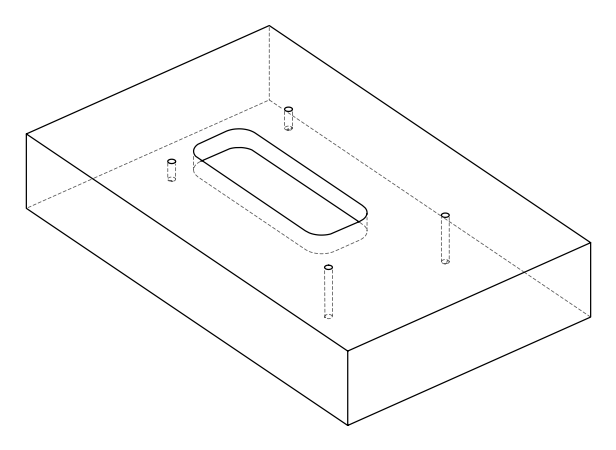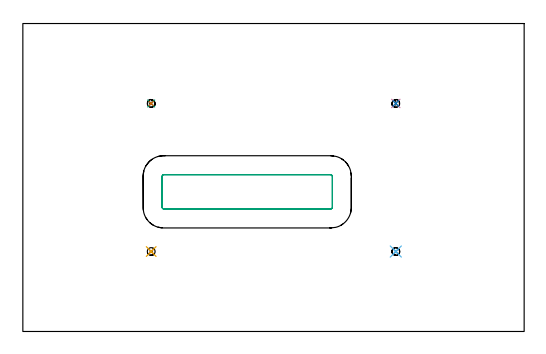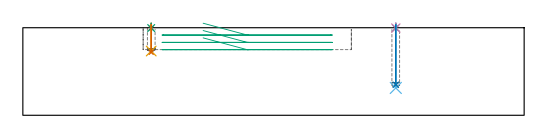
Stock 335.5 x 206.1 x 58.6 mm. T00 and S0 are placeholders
(PLAN: 9 operations, 2 tool changes, 2.6 min)
(1 SPOT_DRILL | STEP1POCKET | NXT0321_9005460120000 | 0.03 min | 1 mm3)
(2 SPOT_DRILL_1 | STEP1POCKET_1 | NXT0321_9005460120000 | 0.03 min | 0 mm3)
(3 SPOT_DRILL_2 | STEP1POCKET_2 | NXT0321_9005460120000 | 0.03 min | 16 mm3)
(4 SPOT_DRILL_3 | STEP1POCKET_3 | NXT0321_9005460120000 | 0.03 min | 15 mm3)
(5 DRILL_BLIND_HOLE_INTO_CENTER | STEP1POCKET | UGT0301_176 | 0.07 min | 305 mm3)
(6 DRILL_BLIND_HOLE_INTO_CENTER_1 | STEP1POCKET_1 | UGT0301_176 | 0.17 min | 824 mm3)
(7 DRILL_BLIND_HOLE_INTO_CENTER_2 | STEP1POCKET_2 | UGT0301_176 | 0.08 min | 324 mm3)
(8 DRILL_BLIND_HOLE_INTO_CENTER_3 | STEP1POCKET_3 | UGT0301_176 | 0.16 min | 779 mm3)
(9 MILL_RECTANGULAR_POCKET | POCKET_RECTANGULAR_STRAIGHT | UGT0201_109 | Follow Part, ap 6.35, ae 75% | 2.01 min | 96559 mm3)
(TOOL NXT0321_9005460120000 | NC Spot Drill, 142deg, 12mm, Carbide, Uncoated | D12 PA142 FL30 Z2)
(TOOL UGT0301_176 | Twist Drill 5.2 mm | D5.2 PA118 FL50 Z2)
(TOOL UGT0201_109 | End Mill 25.4 mm | D25.4 FL25 Z2)
(OP 1 SPOT_DRILL)
G17 G21 G94 G90
T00 M6
G54
G17 G0 G90 X85.9 Y53.5 S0 M3
G43 Z68.6 H0
G94 G81 G98 Z58.376 F250. R61.6
G80
M5
M2
(OP 2 SPOT_DRILL_1)
G17 G21 G94 G90
T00 M6
G54
G17 G0 G90 X249.6 Y53.5 S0 M3
G43 Z68.6 H0
G94 G81 G98 Z58.376 F250. R61.6
G80
M5
M2
(OP 3 SPOT_DRILL_2)
G17 G21 G94 G90
T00 M6
G54
G17 G0 G90 X85.9 Y152.6 S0 M3
G43 Z68.6 H0
G94 G81 G98 Z58.376 F250. R61.6
G80
M5
M2
(OP 4 SPOT_DRILL_3)
G17 G21 G94 G90
T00 M6
G54
G17 G0 G90 X249.6 Y152.6 S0 M3
G43 Z68.6 H0
G94 G81 G98 Z58.376 F250. R61.6
G80
M5
M2
(OP 5 DRILL_BLIND_HOLE_INTO_CENTER)
G17 G21 G94 G90
T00 M6
G54
G17 G0 G90 X85.9 Y53.5 S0 M3
G43 Z68.6 H0
G94 G81 G98 Z43. F250. R60.6
G80
M5
M2
(OP 6 DRILL_BLIND_HOLE_INTO_CENTER_1)
G17 G21 G94 G90
T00 M6
G54
G17 G0 G90 X249.6 Y53.5 S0 M3
G43 Z68.6 H0
G94 G81 G98 Z18.3 F250. R60.6
G80
M5
M2
(OP 7 DRILL_BLIND_HOLE_INTO_CENTER_2)
G17 G21 G94 G90
T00 M6
G54
G17 G0 G90 X85.9 Y152.6 S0 M3
G43 Z68.6 H0
G94 G81 G98 Z42.1 F250. R60.6
G80
M5
M2
(OP 8 DRILL_BLIND_HOLE_INTO_CENTER_3)
G17 G21 G94 G90
T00 M6
G54
G17 G0 G90 X249.6 Y152.6 S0 M3
G43 Z68.6 H0
G94 G81 G98 Z20.4 F250. R60.6
G80
M5
M2
(OP 9 MILL_RECTANGULAR_POCKET)
G17 G21 G94 G90
T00 M6
G54
G17 G0 G90 X120.667 Y82. S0 M3
G43 Z68.6 H0
Z61.6
G94 G1 X150.15 Z53.7 F250.
X206.1 F500.
G3 X207.1 Y83. R1.
G1 Y103.9
G3 X206.1 Y104.9 R1.
G1 X94.2
G3 X93.2 Y103.9 R1.
G1 Y83.
G3 X94.2 Y82. R1.
G1 X150.15
X151.15
G0 X120.667 Z56.7
G1 X150.15 Z48.8 F250.
X206.1 F500.
G3 X207.1 Y83. R1.
G1 Y103.9
G3 X206.1 Y104.9 R1.
G1 X94.2
G3 X93.2 Y103.9 R1.
G1 Y83.
G3 X94.2 Y82. R1.
G1 X150.15
X151.15
G0 X120.667 Z51.8
G1 X150.15 Z43.9 F250.
X206.1 F500.
G3 X207.1 Y83. R1.
G1 Y103.9
G3 X206.1 Y104.9 R1.
G1 X94.2
G3 X93.2 Y103.9 R1.
G1 Y83.
G3 X94.2 Y82. R1.
G1 X150.15
X151.15
G0 Z68.6
M5
M2
